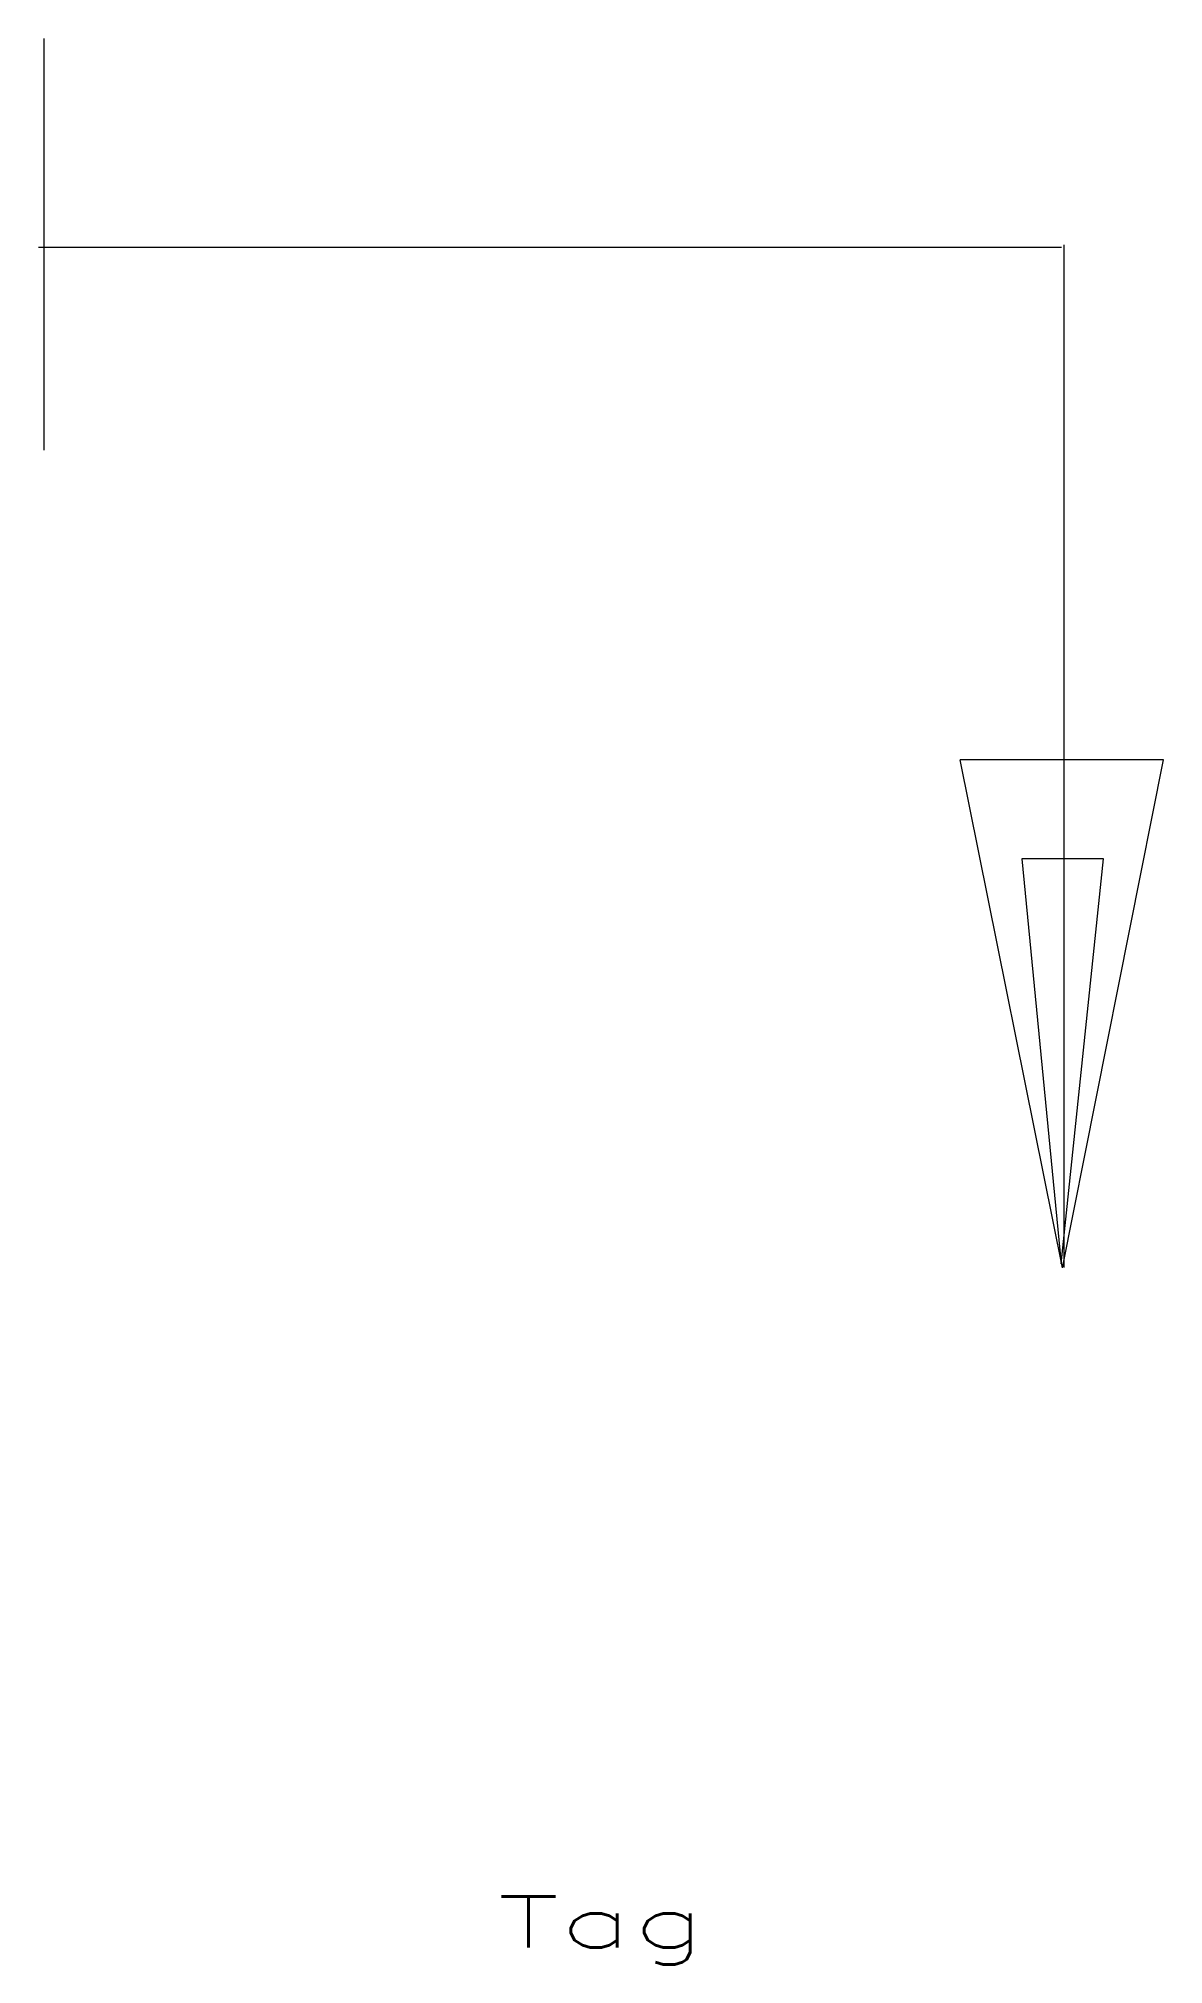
# Model space of a CAD drawing. Header units: inches. Extents: x -5.03 to 0.49, y -3.42 to 6.03.
import ezdxf
from ezdxf.enums import TextEntityAlignment as Align

# ---------------------------------------------------------------- set-up
doc = ezdxf.new("R2010")
doc.units = ezdxf.units.IN
doc.header["$MEASUREMENT"] = 0
doc.layers.get('0').update_dxf_attribs({"lineweight": 0})
doc.styles.get("Standard").update_dxf_attribs({"font": 'TXT.SHX'})

msp = doc.modelspace()

# ---------------------------------------------------------------- linework, layer by layer
at = {"color": 7, "linetype": 'Continuous', "lineweight": 0}
for p, q in [((-5.0033, 6.0313), (-5.0033, 4.0118)), ((0.0004, 0.0016), (0.0004, 5.0183)), ((-0.0124, 5.0054), (-5.0291, 5.0054)), ((-0.0075, 0.0004), (-0.5094, 2.493)), ((0.4875, 2.493), (-0.5094, 2.493)), ((-0.0075, 0.0004), (0.4875, 2.493)), ((-0.2066, 2.0071), (-0.0138, 0.0192)), ((0.193, 2.0071), (-0.2066, 2.0071)), ((-0.0138, 0.0192), (0.193, 2.0071))]:
    msp.add_line(p, q, dxfattribs=at)

# ---------------------------------------------------------------- texts
at = {"color": 7, "linetype": 'Continuous', "width": 1.587963}
msp.add_text('Tag', height=0.25, dxfattribs=at).set_placement((-2.778, -3.3348), (-1.7572, -3.3348), align=Align.FIT)

doc.saveas('drawing.dxf')
